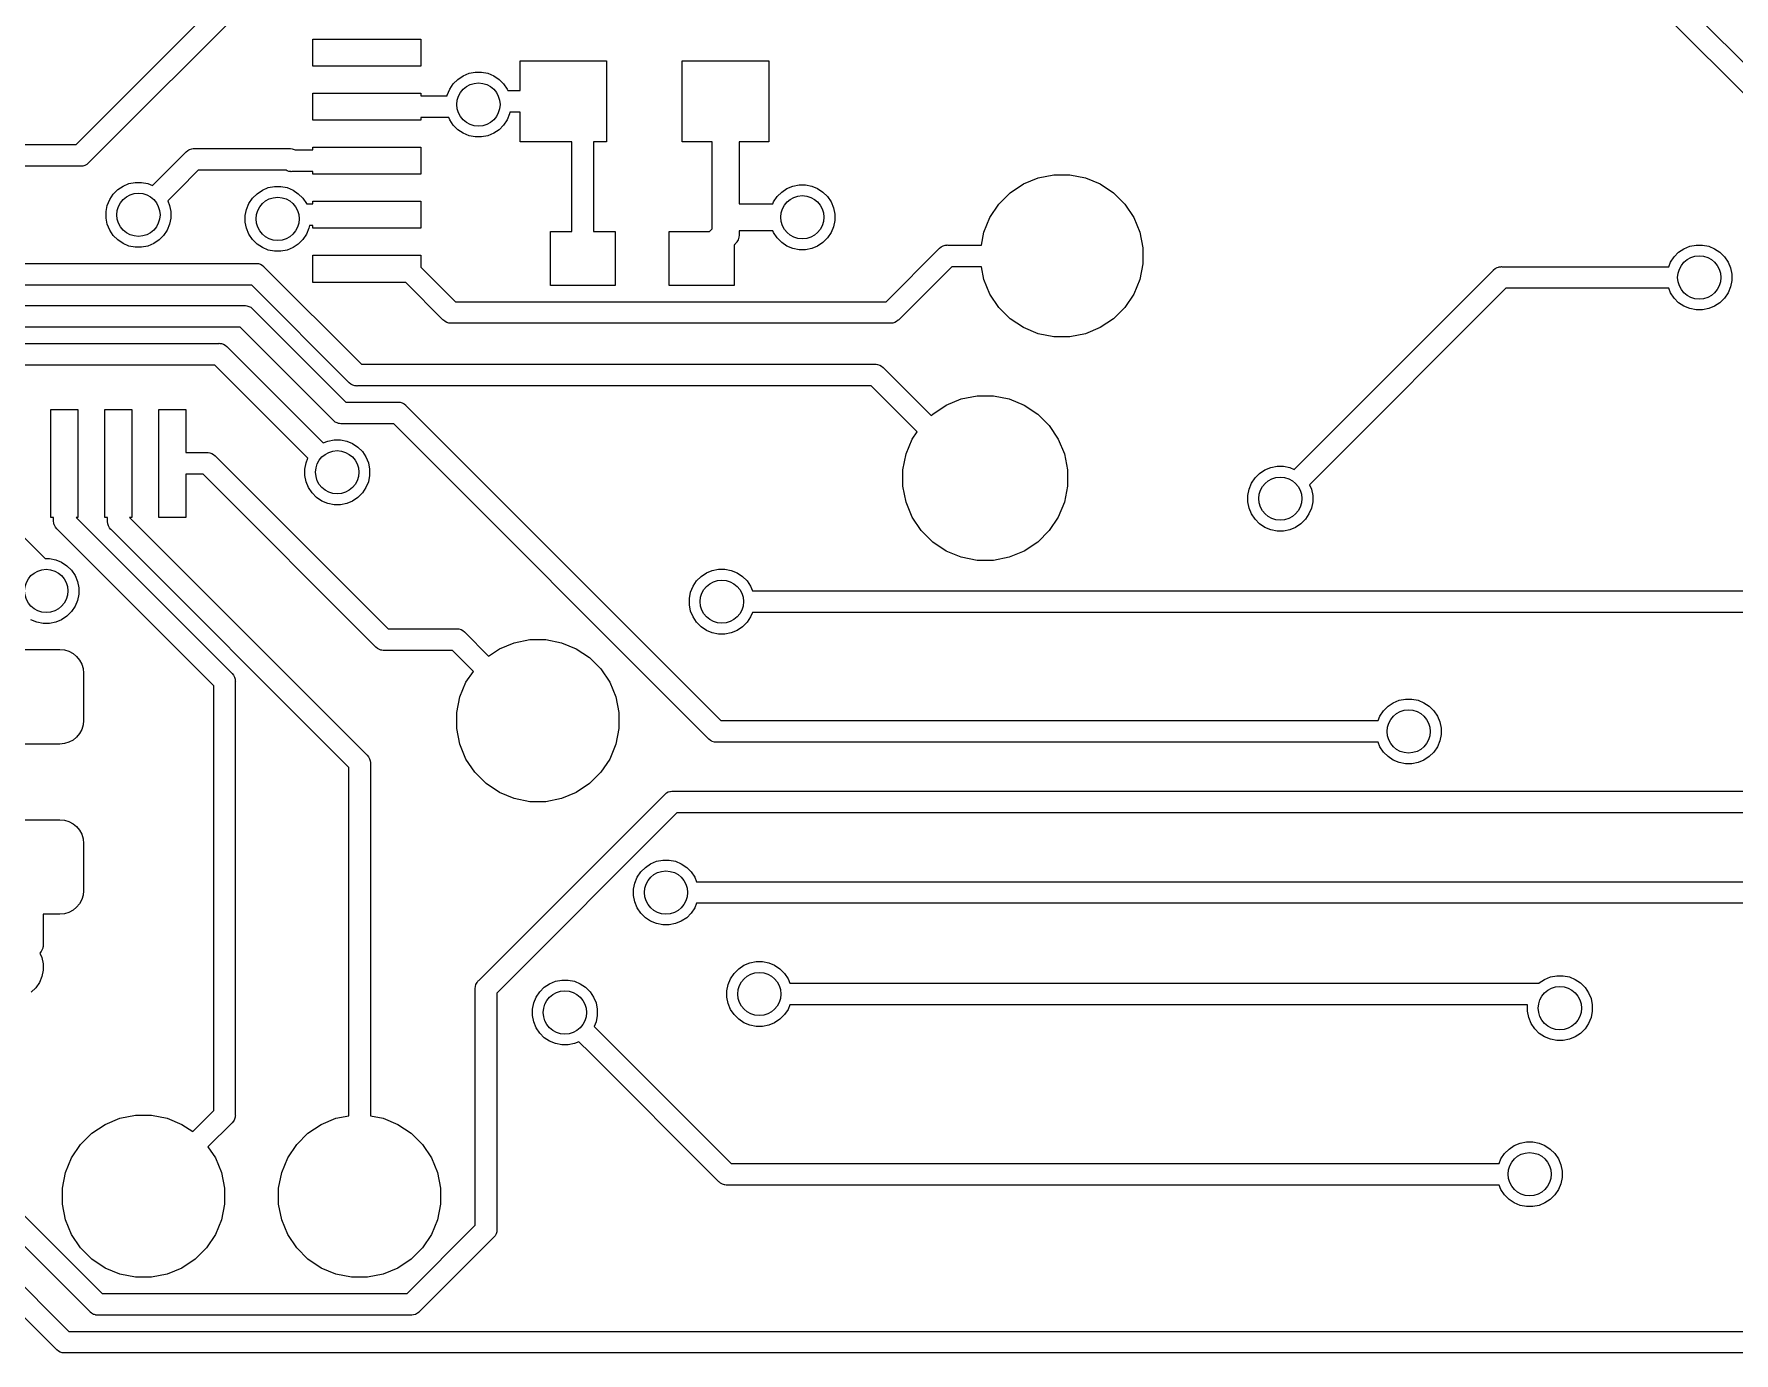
# Model space of a CAD drawing. Extents: x 71 to 174, y -171 to -82.
# Drawn here: x 135.21 to 150.94, y -118.86 to -106.65 of the extents above; entities that cross this region are included whole.
import ezdxf

# ---------------------------------------------------------------- set-up
doc = ezdxf.new("R2010")
doc.units = 0
doc.header["$MEASUREMENT"] = 0
doc.layers.add('BLACK', color=7, linetype='CONTINUOUS')

msp = doc.modelspace()

# ---------------------------------------------------------------- linework, layer by layer
at = {"layer": 'BLACK', "linetype": 'CONTINUOUS'}
for p, q in [((147.214, -103.102), (154.273, -110.16)), ((154.132, -110.302), (147.092, -103.262)), ((135.6, -107.676), (137.517, -105.759)), ((137.633, -105.926), (135.715, -107.844)), ((137.791, -106.951), (137.791, -106.701)), ((137.791, -106.701), (138.791, -106.701)), ((138.791, -106.701), (138.791, -106.951)), ((138.791, -106.951), (137.791, -106.951)), ((139.71, -107.176), (139.71, -106.901)), ((139.71, -106.901), (140.51, -106.901)), ((140.51, -106.901), (140.51, -107.651)), ((141.21, -107.651), (141.21, -106.901)), ((141.21, -106.901), (142.01, -106.901)), ((142.01, -106.901), (142.01, -107.651)), ((139.057, -107.164), (139.09, -107.114)), ((139.09, -107.114), (139.132, -107.073)), ((139.132, -107.073), (139.181, -107.04)), ((139.181, -107.04), (139.236, -107.017)), ((139.236, -107.017), (139.294, -107.006)), ((139.294, -107.006), (139.353, -107.006)), ((139.353, -107.006), (139.411, -107.017)), ((139.411, -107.017), (139.465, -107.04)), ((139.465, -107.04), (139.514, -107.073)), ((139.514, -107.073), (139.556, -107.114)), ((139.556, -107.114), (139.589, -107.164)), ((137.791, -107.451), (137.791, -107.201)), ((137.791, -107.201), (138.791, -107.201)), ((138.791, -107.201), (138.791, -107.226)), ((138.791, -107.226), (139.033, -107.226)), ((139.033, -107.226), (139.035, -107.218)), ((139.035, -107.218), (139.057, -107.164)), ((139.589, -107.164), (139.594, -107.176)), ((139.594, -107.176), (139.71, -107.176)), ((138.791, -107.451), (137.791, -107.451)), ((139.048, -107.426), (138.791, -107.426)), ((138.791, -107.426), (138.791, -107.451)), ((139.057, -107.448), (139.048, -107.426)), ((139.09, -107.497), (139.057, -107.448)), ((139.589, -107.448), (139.556, -107.497)), ((139.612, -107.393), (139.589, -107.448)), ((139.615, -107.376), (139.612, -107.393)), ((139.71, -107.376), (139.615, -107.376)), ((139.71, -107.651), (139.71, -107.376)), ((139.132, -107.539), (139.09, -107.497)), ((139.181, -107.572), (139.132, -107.539)), ((139.236, -107.594), (139.181, -107.572)), ((139.294, -107.606), (139.236, -107.594)), ((139.353, -107.606), (139.294, -107.606)), ((139.411, -107.594), (139.353, -107.606)), ((139.465, -107.572), (139.411, -107.594)), ((139.514, -107.539), (139.465, -107.572)), ((139.556, -107.497), (139.514, -107.539)), ((133.572, -107.676), (135.6, -107.676)), ((136.409, -107.952), (136.614, -107.746)), ((136.614, -107.746), (136.618, -107.742)), ((136.618, -107.742), (136.633, -107.73)), ((136.633, -107.73), (136.643, -107.725)), ((136.643, -107.725), (136.65, -107.721)), ((136.65, -107.721), (136.669, -107.715)), ((136.669, -107.715), (136.671, -107.715)), ((136.671, -107.715), (136.684, -107.714)), ((136.684, -107.714), (136.689, -107.713)), ((136.684, -107.714), (136.684, -107.714)), ((136.689, -107.713), (136.694, -107.714)), ((136.694, -107.714), (137.574, -107.714)), ((137.574, -107.714), (137.579, -107.713)), ((137.579, -107.713), (137.583, -107.714)), ((137.583, -107.714), (137.583, -107.714)), ((137.583, -107.714), (137.598, -107.715)), ((137.598, -107.715), (137.617, -107.721)), ((137.617, -107.721), (137.627, -107.726)), ((137.627, -107.726), (137.791, -107.726)), ((137.791, -107.726), (137.791, -107.701)), ((137.791, -107.701), (138.791, -107.701)), ((138.791, -107.701), (138.791, -107.951)), ((140.189, -107.651), (139.71, -107.651)), ((140.189, -108.48), (140.189, -107.651)), ((140.51, -107.651), (140.389, -107.651)), ((140.389, -107.651), (140.389, -108.48)), ((141.485, -107.651), (141.21, -107.651)), ((141.485, -108.343), (141.485, -107.651)), ((142.01, -107.651), (141.735, -107.651)), ((141.735, -107.651), (141.735, -108.224)), ((135.636, -107.876), (133.607, -107.876)), ((135.641, -107.877), (135.636, -107.876)), ((135.646, -107.876), (135.641, -107.877)), ((135.661, -107.875), (135.646, -107.876)), ((135.646, -107.876), (135.646, -107.876)), ((135.68, -107.869), (135.661, -107.875)), ((135.697, -107.86), (135.68, -107.869)), ((135.712, -107.847), (135.697, -107.86)), ((135.715, -107.844), (135.712, -107.847)), ((136.73, -107.914), (136.55, -108.094)), ((137.542, -107.914), (136.73, -107.914)), ((137.553, -107.919), (137.542, -107.914)), ((137.567, -107.924), (137.553, -107.919)), ((137.572, -107.925), (137.567, -107.924)), ((137.574, -107.925), (137.572, -107.925)), ((137.586, -107.926), (137.574, -107.925)), ((137.591, -107.927), (137.586, -107.926)), ((137.586, -107.926), (137.586, -107.926)), ((137.596, -107.926), (137.591, -107.927)), ((137.791, -107.926), (137.596, -107.926)), ((137.791, -107.951), (137.791, -107.926)), ((135.943, -108.135), (135.985, -108.093)), ((135.985, -108.093), (136.034, -108.06)), ((136.034, -108.06), (136.088, -108.038)), ((136.088, -108.038), (136.146, -108.026)), ((136.146, -108.026), (136.205, -108.026)), ((136.205, -108.026), (136.263, -108.038)), ((136.263, -108.038), (136.306, -108.055)), ((136.306, -108.055), (136.409, -107.952)), ((136.409, -107.952), (136.409, -107.952)), ((136.55, -108.094), (136.447, -108.197)), ((136.55, -108.094), (136.55, -108.094)), ((137.274, -108.131), (137.323, -108.098)), ((137.323, -108.098), (137.378, -108.075)), ((137.378, -108.075), (137.436, -108.064)), ((137.436, -108.064), (137.495, -108.064)), ((137.495, -108.064), (137.553, -108.075)), ((137.553, -108.075), (137.607, -108.098)), ((137.607, -108.098), (137.656, -108.131)), ((138.791, -107.951), (137.791, -107.951)), ((142.13, -108.116), (142.179, -108.083)), ((142.179, -108.083), (142.234, -108.06)), ((142.234, -108.06), (142.292, -108.049)), ((142.292, -108.049), (142.351, -108.049)), ((142.351, -108.049), (142.409, -108.06)), ((142.409, -108.06), (142.463, -108.083)), ((142.463, -108.083), (142.512, -108.116)), ((144.245, -108.123), (144.368, -108.041)), ((144.368, -108.041), (144.504, -107.985)), ((144.504, -107.985), (144.649, -107.956)), ((144.649, -107.956), (144.797, -107.956)), ((144.797, -107.956), (144.942, -107.985)), ((144.942, -107.985), (145.078, -108.041)), ((145.078, -108.041), (145.201, -108.123)), ((135.876, -108.297), (135.887, -108.239)), ((135.887, -108.239), (135.91, -108.184)), ((135.91, -108.184), (135.943, -108.135)), ((136.447, -108.197), (136.464, -108.239)), ((136.464, -108.239), (136.476, -108.297)), ((137.177, -108.276), (137.199, -108.221)), ((137.199, -108.221), (137.232, -108.172)), ((137.232, -108.172), (137.274, -108.131)), ((137.656, -108.131), (137.698, -108.172)), ((137.698, -108.172), (137.731, -108.221)), ((137.731, -108.221), (137.733, -108.226)), ((137.733, -108.226), (137.791, -108.226)), ((137.791, -108.226), (137.791, -108.201)), ((137.791, -108.201), (138.791, -108.201)), ((138.791, -108.201), (138.791, -108.451)), ((141.735, -108.224), (142.048, -108.224)), ((142.048, -108.224), (142.055, -108.207)), ((142.055, -108.207), (142.088, -108.157)), ((142.088, -108.157), (142.13, -108.116)), ((142.512, -108.116), (142.554, -108.157)), ((142.554, -108.157), (142.587, -108.207)), ((142.587, -108.207), (142.61, -108.261)), ((144.058, -108.35), (144.141, -108.228)), ((144.141, -108.228), (144.245, -108.123)), ((145.201, -108.123), (145.306, -108.228)), ((145.306, -108.228), (145.388, -108.35)), ((135.876, -108.356), (135.876, -108.297)), ((135.887, -108.414), (135.876, -108.356)), ((135.91, -108.468), (135.887, -108.414)), ((136.464, -108.414), (136.442, -108.468)), ((136.476, -108.356), (136.464, -108.414)), ((136.476, -108.297), (136.476, -108.356)), ((137.165, -108.334), (137.177, -108.276)), ((137.165, -108.393), (137.165, -108.334)), ((137.177, -108.451), (137.165, -108.393)), ((141.485, -108.349), (141.485, -108.343)), ((141.485, -108.355), (141.485, -108.349)), ((141.485, -108.457), (141.485, -108.355)), ((142.61, -108.261), (142.621, -108.319)), ((142.621, -108.378), (142.61, -108.436)), ((142.621, -108.319), (142.621, -108.378)), ((144.002, -108.487), (144.058, -108.35)), ((145.388, -108.35), (145.444, -108.487)), ((135.943, -108.518), (135.91, -108.468)), ((135.985, -108.559), (135.943, -108.518)), ((136.034, -108.592), (135.985, -108.559)), ((136.367, -108.559), (136.318, -108.592)), ((136.409, -108.518), (136.367, -108.559)), ((136.442, -108.468), (136.409, -108.518)), ((137.199, -108.506), (137.177, -108.451)), ((137.232, -108.555), (137.199, -108.506)), ((137.274, -108.597), (137.232, -108.555)), ((137.698, -108.555), (137.656, -108.597)), ((137.731, -108.506), (137.698, -108.555)), ((137.754, -108.451), (137.731, -108.506)), ((137.759, -108.426), (137.754, -108.451)), ((137.791, -108.426), (137.759, -108.426)), ((137.791, -108.451), (137.791, -108.426)), ((138.791, -108.451), (137.791, -108.451)), ((139.989, -108.98), (139.989, -108.48)), ((139.989, -108.48), (140.189, -108.48)), ((140.389, -108.48), (140.589, -108.48)), ((140.589, -108.48), (140.589, -108.98)), ((141.089, -108.98), (141.089, -108.48)), ((141.089, -108.48), (141.462, -108.48)), ((141.462, -108.48), (141.485, -108.457)), ((141.726, -108.557), (141.716, -108.577)), ((141.734, -108.533), (141.726, -108.557)), ((141.735, -108.515), (141.734, -108.533)), ((142.048, -108.474), (141.735, -108.474)), ((141.735, -108.474), (141.735, -108.502)), ((141.735, -108.502), (141.736, -108.508)), ((141.736, -108.508), (141.735, -108.515)), ((141.735, -108.515), (141.735, -108.515)), ((142.055, -108.491), (142.048, -108.474)), ((142.088, -108.54), (142.055, -108.491)), ((142.13, -108.582), (142.088, -108.54)), ((142.554, -108.54), (142.512, -108.582)), ((142.587, -108.491), (142.554, -108.54)), ((142.61, -108.436), (142.587, -108.491)), ((143.978, -108.606), (144.002, -108.487)), ((145.444, -108.487), (145.473, -108.632)), ((136.088, -108.615), (136.034, -108.592)), ((136.146, -108.626), (136.088, -108.615)), ((136.205, -108.626), (136.146, -108.626)), ((136.263, -108.615), (136.205, -108.626)), ((136.318, -108.592), (136.263, -108.615)), ((137.323, -108.629), (137.274, -108.597)), ((137.378, -108.652), (137.323, -108.629)), ((137.436, -108.664), (137.378, -108.652)), ((137.495, -108.664), (137.436, -108.664)), ((137.553, -108.652), (137.495, -108.664)), ((137.607, -108.629), (137.553, -108.652)), ((137.656, -108.597), (137.607, -108.629)), ((137.791, -108.951), (137.791, -108.701)), ((137.791, -108.701), (138.791, -108.701)), ((138.791, -108.701), (138.791, -108.81)), ((141.694, -108.601), (141.689, -108.606)), ((141.689, -108.606), (141.689, -108.98)), ((141.699, -108.597), (141.694, -108.601)), ((141.703, -108.592), (141.699, -108.597)), ((141.715, -108.578), (141.703, -108.592)), ((141.703, -108.592), (141.703, -108.592)), ((141.716, -108.577), (141.715, -108.578)), ((142.179, -108.615), (142.13, -108.582)), ((142.234, -108.637), (142.179, -108.615)), ((142.292, -108.649), (142.234, -108.637)), ((142.351, -108.649), (142.292, -108.649)), ((142.409, -108.637), (142.351, -108.649)), ((142.463, -108.615), (142.409, -108.637)), ((142.512, -108.582), (142.463, -108.615)), ((143.097, -109.13), (143.588, -108.638)), ((143.588, -108.638), (143.591, -108.635)), ((143.591, -108.635), (143.607, -108.622)), ((143.607, -108.622), (143.624, -108.613)), ((143.624, -108.613), (143.634, -108.61)), ((143.634, -108.61), (143.643, -108.607)), ((143.643, -108.607), (143.646, -108.607)), ((143.646, -108.607), (143.658, -108.606)), ((143.658, -108.606), (143.662, -108.605)), ((143.658, -108.606), (143.658, -108.606)), ((143.662, -108.605), (143.667, -108.606)), ((143.667, -108.606), (143.978, -108.606)), ((145.473, -108.632), (145.473, -108.78)), ((150.357, -108.764), (150.39, -108.714)), ((150.39, -108.714), (150.432, -108.673)), ((150.432, -108.673), (150.481, -108.64)), ((150.481, -108.64), (150.536, -108.617)), ((150.536, -108.617), (150.594, -108.606)), ((150.594, -108.606), (150.653, -108.606)), ((150.653, -108.606), (150.711, -108.617)), ((150.711, -108.617), (150.765, -108.64)), ((150.765, -108.64), (150.814, -108.673)), ((150.814, -108.673), (150.856, -108.714)), ((150.856, -108.714), (150.889, -108.764)), ((129.534, -108.776), (137.261, -108.776)), ((137.261, -108.776), (137.266, -108.776)), ((137.266, -108.776), (137.271, -108.776)), ((137.271, -108.776), (137.271, -108.776)), ((137.271, -108.776), (137.286, -108.778)), ((137.286, -108.778), (137.305, -108.783)), ((137.305, -108.783), (137.322, -108.793)), ((137.322, -108.793), (137.337, -108.805)), ((137.337, -108.805), (137.34, -108.809)), ((137.34, -108.809), (138.241, -109.709)), ((138.791, -108.81), (139.111, -109.13)), ((143.704, -108.806), (143.213, -109.297)), ((143.978, -108.806), (143.704, -108.806)), ((144.002, -108.924), (143.978, -108.806)), ((145.473, -108.78), (145.444, -108.924)), ((146.977, -110.578), (148.717, -108.838)), ((148.717, -108.838), (148.72, -108.835)), ((148.72, -108.835), (148.735, -108.822)), ((148.735, -108.822), (148.753, -108.813)), ((148.753, -108.813), (148.766, -108.809)), ((148.766, -108.809), (148.771, -108.807)), ((148.771, -108.807), (148.773, -108.807)), ((148.773, -108.807), (148.786, -108.806)), ((148.786, -108.806), (148.791, -108.805)), ((148.786, -108.806), (148.786, -108.806)), ((148.791, -108.805), (148.796, -108.806)), ((148.796, -108.806), (150.34, -108.806)), ((150.34, -108.806), (150.357, -108.764)), ((150.889, -108.764), (150.912, -108.818)), ((150.912, -108.818), (150.923, -108.876)), ((150.923, -108.876), (150.923, -108.935)), ((137.225, -108.976), (129.497, -108.976)), ((138.125, -109.876), (137.225, -108.976)), ((138.65, -108.951), (137.791, -108.951)), ((138.995, -109.297), (138.65, -108.951)), ((140.589, -108.98), (139.989, -108.98)), ((141.689, -108.98), (141.089, -108.98)), ((144.058, -109.061), (144.002, -108.924)), ((145.444, -108.924), (145.388, -109.061)), ((148.833, -109.006), (147.119, -110.719)), ((150.34, -109.006), (148.833, -109.006)), ((150.357, -109.048), (150.34, -109.006)), ((150.912, -108.993), (150.889, -109.048)), ((150.923, -108.935), (150.912, -108.993)), ((129.363, -109.166), (137.156, -109.166)), ((137.156, -109.166), (137.161, -109.165)), ((137.161, -109.165), (137.166, -109.166)), ((137.166, -109.166), (137.166, -109.166)), ((137.166, -109.166), (137.18, -109.167)), ((137.18, -109.167), (137.199, -109.173)), ((137.199, -109.173), (137.216, -109.182)), ((137.216, -109.182), (137.232, -109.195)), ((137.232, -109.195), (137.235, -109.198)), ((137.235, -109.198), (138.096, -110.059)), ((139.111, -109.13), (143.097, -109.13)), ((144.141, -109.184), (144.058, -109.061)), ((144.245, -109.288), (144.141, -109.184)), ((145.306, -109.184), (145.201, -109.288)), ((145.388, -109.061), (145.306, -109.184)), ((150.39, -109.097), (150.357, -109.048)), ((150.432, -109.139), (150.39, -109.097)), ((150.481, -109.172), (150.432, -109.139)), ((150.536, -109.194), (150.481, -109.172)), ((150.594, -109.206), (150.536, -109.194)), ((150.711, -109.194), (150.653, -109.206)), ((150.765, -109.172), (150.711, -109.194)), ((150.814, -109.139), (150.765, -109.172)), ((150.856, -109.097), (150.814, -109.139)), ((150.889, -109.048), (150.856, -109.097)), ((138.999, -109.301), (138.995, -109.297)), ((139.014, -109.313), (138.999, -109.301)), ((139.031, -109.323), (139.014, -109.313)), ((139.041, -109.326), (139.031, -109.323)), ((139.05, -109.328), (139.041, -109.326)), ((139.054, -109.329), (139.05, -109.328)), ((139.065, -109.33), (139.054, -109.329)), ((139.07, -109.33), (139.065, -109.33)), ((139.065, -109.33), (139.065, -109.33)), ((139.075, -109.33), (139.07, -109.33)), ((143.134, -109.33), (139.075, -109.33)), ((143.138, -109.33), (143.134, -109.33)), ((143.143, -109.33), (143.138, -109.33)), ((143.158, -109.328), (143.143, -109.33)), ((143.143, -109.33), (143.143, -109.33)), ((143.177, -109.323), (143.158, -109.328)), ((143.194, -109.313), (143.177, -109.323)), ((143.209, -109.301), (143.194, -109.313)), ((143.213, -109.297), (143.209, -109.301)), ((144.368, -109.37), (144.245, -109.288)), ((145.201, -109.288), (145.078, -109.37)), ((150.653, -109.206), (150.594, -109.206)), ((137.119, -109.366), (129.326, -109.366)), ((136.919, -109.516), (136.924, -109.515)), ((136.924, -109.515), (136.929, -109.516)), ((137.98, -110.226), (137.119, -109.366)), ((144.504, -109.427), (144.368, -109.37)), ((144.649, -109.456), (144.504, -109.427)), ((144.797, -109.456), (144.649, -109.456)), ((144.942, -109.427), (144.797, -109.456)), ((145.078, -109.37), (144.942, -109.427)), ((128.397, -109.516), (136.919, -109.516)), ((136.929, -109.516), (136.929, -109.516)), ((136.929, -109.516), (136.944, -109.517)), ((136.944, -109.517), (136.963, -109.523)), ((136.963, -109.523), (136.98, -109.532)), ((136.98, -109.532), (136.995, -109.545)), ((136.995, -109.545), (136.998, -109.548)), ((136.998, -109.548), (137.791, -110.341)), ((136.883, -109.716), (128.361, -109.716)), ((137.649, -110.482), (136.883, -109.716)), ((138.241, -109.709), (142.993, -109.709)), ((142.993, -109.709), (142.998, -109.709)), ((142.998, -109.709), (143.003, -109.709)), ((143.003, -109.709), (143.003, -109.709)), ((143.003, -109.709), (143.018, -109.711)), ((143.018, -109.711), (143.037, -109.716)), ((143.037, -109.716), (143.054, -109.726)), ((143.054, -109.726), (143.069, -109.738)), ((143.069, -109.738), (143.072, -109.742)), ((143.072, -109.742), (143.514, -110.184)), ((138.128, -109.88), (138.125, -109.876)), ((138.143, -109.893), (138.128, -109.88)), ((138.154, -109.899), (138.143, -109.893)), ((138.161, -109.902), (138.154, -109.899)), ((138.18, -109.908), (138.161, -109.902)), ((138.181, -109.908), (138.18, -109.908)), ((138.194, -109.909), (138.181, -109.908)), ((138.199, -109.91), (138.194, -109.909)), ((138.194, -109.909), (138.194, -109.909)), ((138.204, -109.909), (138.199, -109.91)), ((142.957, -109.909), (138.204, -109.909)), ((143.383, -110.335), (142.957, -109.909)), ((135.366, -111.126), (135.366, -110.126)), ((135.366, -110.126), (135.616, -110.126)), ((135.616, -110.126), (135.616, -111.126)), ((135.866, -111.126), (135.866, -110.126)), ((135.866, -110.126), (136.116, -110.126)), ((136.116, -110.126), (136.116, -111.126)), ((136.366, -111.126), (136.366, -110.126)), ((136.366, -110.126), (136.616, -110.126)), ((136.616, -110.126), (136.616, -110.526)), ((138.096, -110.059), (138.575, -110.059)), ((138.575, -110.059), (138.58, -110.059)), ((138.58, -110.059), (138.585, -110.059)), ((138.585, -110.059), (138.585, -110.059)), ((138.585, -110.059), (138.6, -110.061)), ((138.6, -110.061), (138.618, -110.066)), ((138.618, -110.066), (138.636, -110.076)), ((138.636, -110.076), (138.651, -110.088)), ((138.651, -110.088), (138.654, -110.092)), ((138.654, -110.092), (141.568, -113.006)), ((143.528, -110.17), (143.653, -110.086)), ((143.653, -110.086), (143.792, -110.029)), ((143.792, -110.029), (143.939, -110)), ((143.939, -110), (144.089, -110)), ((144.089, -110), (144.236, -110.029)), ((144.236, -110.029), (144.375, -110.086)), ((144.375, -110.086), (144.5, -110.17)), ((137.983, -110.23), (137.98, -110.226)), ((137.998, -110.243), (137.983, -110.23)), ((138.016, -110.252), (137.998, -110.243)), ((138.029, -110.256), (138.016, -110.252)), ((138.035, -110.258), (138.029, -110.256)), ((138.036, -110.258), (138.035, -110.258)), ((138.049, -110.259), (138.036, -110.258)), ((138.054, -110.26), (138.049, -110.259)), ((138.049, -110.259), (138.049, -110.259)), ((138.059, -110.259), (138.054, -110.26)), ((138.539, -110.259), (138.059, -110.259)), ((141.452, -113.173), (138.539, -110.259)), ((143.514, -110.184), (143.528, -110.17)), ((144.5, -110.17), (144.606, -110.276)), ((144.606, -110.276), (144.689, -110.401)), ((137.791, -110.341), (137.791, -110.341)), ((137.791, -110.341), (137.887, -110.437)), ((137.887, -110.437), (137.929, -110.419)), ((137.929, -110.419), (137.987, -110.408)), ((137.987, -110.408), (138.046, -110.408)), ((138.046, -110.408), (138.104, -110.419)), ((138.104, -110.419), (138.159, -110.442)), ((138.159, -110.442), (138.208, -110.475)), ((143.281, -110.539), (143.339, -110.401)), ((143.339, -110.401), (143.383, -110.335)), ((144.689, -110.401), (144.747, -110.539)), ((136.616, -110.526), (136.811, -110.526)), ((136.811, -110.526), (136.816, -110.526)), ((136.816, -110.526), (136.821, -110.526)), ((136.821, -110.526), (136.821, -110.526)), ((136.821, -110.526), (136.836, -110.528)), ((136.836, -110.528), (136.855, -110.533)), ((136.855, -110.533), (136.872, -110.543)), ((136.872, -110.543), (136.887, -110.555)), ((136.887, -110.555), (136.89, -110.559)), ((136.89, -110.559), (138.487, -112.156)), ((137.745, -110.578), (137.649, -110.482)), ((137.649, -110.482), (137.649, -110.482)), ((137.728, -110.62), (137.745, -110.578)), ((138.208, -110.475), (138.249, -110.517)), ((138.249, -110.517), (138.282, -110.566)), ((138.282, -110.566), (138.305, -110.62)), ((143.252, -110.687), (143.281, -110.539)), ((144.747, -110.539), (144.776, -110.687)), ((146.874, -110.681), (146.977, -110.578)), ((146.977, -110.578), (146.977, -110.578)), ((136.775, -110.726), (136.616, -110.726)), ((136.616, -110.726), (136.616, -111.126)), ((138.371, -112.323), (136.775, -110.726)), ((137.716, -110.678), (137.728, -110.62)), ((137.716, -110.737), (137.716, -110.678)), ((137.728, -110.795), (137.716, -110.737)), ((138.305, -110.62), (138.316, -110.678)), ((138.316, -110.737), (138.305, -110.795)), ((138.316, -110.678), (138.316, -110.737)), ((143.252, -110.837), (143.252, -110.687)), ((144.776, -110.687), (144.776, -110.837)), ((146.479, -110.81), (146.512, -110.761)), ((146.512, -110.761), (146.553, -110.719)), ((146.553, -110.719), (146.602, -110.686)), ((146.602, -110.686), (146.657, -110.664)), ((146.657, -110.664), (146.715, -110.652)), ((146.715, -110.652), (146.774, -110.652)), ((146.774, -110.652), (146.832, -110.664)), ((146.832, -110.664), (146.874, -110.681)), ((147.119, -110.719), (147.016, -110.823)), ((147.119, -110.719), (147.119, -110.719)), ((137.751, -110.85), (137.728, -110.795)), ((137.783, -110.899), (137.751, -110.85)), ((137.825, -110.941), (137.783, -110.899)), ((138.249, -110.899), (138.208, -110.941)), ((138.282, -110.85), (138.249, -110.899)), ((138.305, -110.795), (138.282, -110.85)), ((143.281, -110.984), (143.252, -110.837)), ((144.776, -110.837), (144.747, -110.984)), ((146.445, -110.923), (146.456, -110.865)), ((146.445, -110.982), (146.445, -110.923)), ((146.456, -110.865), (146.479, -110.81)), ((147.016, -110.823), (147.033, -110.865)), ((147.033, -110.865), (147.045, -110.923)), ((147.045, -110.923), (147.045, -110.982)), ((137.874, -110.974), (137.825, -110.941)), ((137.929, -110.996), (137.874, -110.974)), ((137.987, -111.008), (137.929, -110.996)), ((138.046, -111.008), (137.987, -111.008)), ((138.104, -110.996), (138.046, -111.008)), ((138.159, -110.974), (138.104, -110.996)), ((138.208, -110.941), (138.159, -110.974)), ((143.339, -111.123), (143.281, -110.984)), ((144.747, -110.984), (144.689, -111.123)), ((146.456, -111.04), (146.445, -110.982)), ((146.479, -111.094), (146.456, -111.04)), ((147.033, -111.04), (147.01, -111.094)), ((147.045, -110.982), (147.033, -111.04)), ((135.391, -111.126), (135.366, -111.126)), ((135.391, -111.155), (135.391, -111.126)), ((135.391, -111.16), (135.391, -111.155)), ((135.393, -111.179), (135.391, -111.16)), ((135.397, -111.193), (135.393, -111.179)), ((135.398, -111.198), (135.397, -111.193)), ((135.408, -111.216), (135.398, -111.198)), ((135.42, -111.231), (135.408, -111.216)), ((135.424, -111.234), (135.42, -111.231)), ((136.873, -112.683), (135.424, -111.234)), ((135.616, -111.126), (135.599, -111.126)), ((135.599, -111.126), (137.04, -112.568)), ((135.891, -111.126), (135.866, -111.126)), ((135.891, -111.16), (135.891, -111.126)), ((135.891, -111.165), (135.891, -111.16)), ((135.893, -111.184), (135.891, -111.165)), ((135.896, -111.195), (135.893, -111.184)), ((135.898, -111.203), (135.896, -111.195)), ((135.908, -111.221), (135.898, -111.203)), ((135.92, -111.236), (135.908, -111.221)), ((135.924, -111.239), (135.92, -111.236)), ((138.123, -113.438), (135.924, -111.239)), ((136.116, -111.126), (136.094, -111.126)), ((136.094, -111.126), (138.29, -113.323)), ((136.616, -111.126), (136.366, -111.126)), ((143.422, -111.247), (143.339, -111.123)), ((144.689, -111.123), (144.606, -111.247)), ((146.512, -111.143), (146.479, -111.094)), ((146.553, -111.185), (146.512, -111.143)), ((146.602, -111.218), (146.553, -111.185)), ((146.657, -111.241), (146.602, -111.218)), ((146.715, -111.252), (146.657, -111.241)), ((146.832, -111.241), (146.774, -111.252)), ((146.887, -111.218), (146.832, -111.241)), ((146.936, -111.185), (146.887, -111.218)), ((146.978, -111.143), (146.936, -111.185)), ((147.01, -111.094), (146.978, -111.143)), ((135.091, -111.285), (135.312, -111.506)), ((143.528, -111.354), (143.422, -111.247)), ((143.653, -111.437), (143.528, -111.354)), ((144.5, -111.354), (144.375, -111.437)), ((144.606, -111.247), (144.5, -111.354)), ((146.774, -111.252), (146.715, -111.252)), ((135.312, -111.506), (135.353, -111.506)), ((135.353, -111.506), (135.411, -111.517)), ((135.411, -111.517), (135.465, -111.54)), ((135.465, -111.54), (135.514, -111.573)), ((143.792, -111.494), (143.653, -111.437)), ((143.939, -111.524), (143.792, -111.494)), ((144.089, -111.524), (143.939, -111.524)), ((144.236, -111.494), (144.089, -111.524)), ((144.375, -111.437), (144.236, -111.494)), ((135.514, -111.573), (135.556, -111.614)), ((135.556, -111.614), (135.589, -111.664)), ((135.589, -111.664), (135.612, -111.718)), ((135.612, -111.718), (135.623, -111.776)), ((141.31, -111.763), (141.343, -111.713)), ((141.343, -111.713), (141.384, -111.672)), ((141.384, -111.672), (141.434, -111.639)), ((141.434, -111.639), (141.488, -111.616)), ((141.488, -111.616), (141.546, -111.605)), ((141.546, -111.605), (141.605, -111.605)), ((141.605, -111.605), (141.663, -111.616)), ((141.663, -111.616), (141.718, -111.639)), ((141.718, -111.639), (141.767, -111.672)), ((141.767, -111.672), (141.809, -111.713)), ((141.809, -111.713), (141.842, -111.763)), ((135.623, -111.835), (135.612, -111.893)), ((135.623, -111.776), (135.623, -111.835)), ((141.276, -111.875), (141.287, -111.817)), ((141.276, -111.934), (141.276, -111.875)), ((141.287, -111.817), (141.31, -111.763)), ((141.842, -111.763), (141.859, -111.805)), ((141.859, -111.805), (159.046, -111.805)), ((135.556, -111.997), (135.514, -112.039)), ((135.589, -111.948), (135.556, -111.997)), ((135.612, -111.893), (135.589, -111.948)), ((141.287, -111.992), (141.276, -111.934)), ((141.31, -112.047), (141.287, -111.992)), ((141.859, -112.005), (141.842, -112.047)), ((159.009, -112.005), (141.859, -112.005)), ((135.236, -112.094), (135.181, -112.072)), ((135.294, -112.106), (135.236, -112.094)), ((135.353, -112.106), (135.294, -112.106)), ((135.411, -112.094), (135.353, -112.106)), ((135.465, -112.072), (135.411, -112.094)), ((135.514, -112.039), (135.465, -112.072)), ((138.487, -112.156), (139.118, -112.156)), ((139.118, -112.156), (139.123, -112.155)), ((139.123, -112.155), (139.128, -112.156)), ((139.128, -112.156), (139.128, -112.156)), ((139.128, -112.156), (139.143, -112.157)), ((139.143, -112.157), (139.162, -112.163)), ((139.162, -112.163), (139.179, -112.172)), ((139.179, -112.172), (139.194, -112.185)), ((139.194, -112.185), (139.197, -112.188)), ((139.197, -112.188), (139.417, -112.408)), ((141.343, -112.096), (141.31, -112.047)), ((141.384, -112.138), (141.343, -112.096)), ((141.434, -112.171), (141.384, -112.138)), ((141.488, -112.193), (141.434, -112.171)), ((141.718, -112.171), (141.663, -112.193)), ((141.767, -112.138), (141.718, -112.171)), ((141.809, -112.096), (141.767, -112.138)), ((141.842, -112.047), (141.809, -112.096)), ((134.937, -112.347), (135.449, -112.347)), ((135.449, -112.347), (135.492, -112.351)), ((138.375, -112.327), (138.371, -112.323)), ((138.39, -112.339), (138.375, -112.327)), ((138.407, -112.349), (138.39, -112.339)), ((139.417, -112.408), (139.518, -112.341)), ((139.518, -112.341), (139.654, -112.285)), ((139.654, -112.285), (139.799, -112.256)), ((139.799, -112.256), (139.947, -112.256)), ((139.947, -112.256), (140.092, -112.285)), ((140.092, -112.285), (140.228, -112.341)), ((140.228, -112.341), (140.351, -112.423)), ((141.546, -112.205), (141.488, -112.193)), ((141.605, -112.205), (141.546, -112.205)), ((141.663, -112.193), (141.605, -112.205)), ((135.492, -112.351), (135.533, -112.364)), ((135.533, -112.364), (135.571, -112.384)), ((135.571, -112.384), (135.604, -112.411)), ((135.604, -112.411), (135.631, -112.445)), ((135.631, -112.445), (135.651, -112.482)), ((135.651, -112.482), (135.664, -112.523)), ((138.42, -112.353), (138.407, -112.349)), ((138.426, -112.354), (138.42, -112.353)), ((138.428, -112.354), (138.426, -112.354)), ((138.441, -112.356), (138.428, -112.354)), ((138.446, -112.356), (138.441, -112.356)), ((138.441, -112.356), (138.441, -112.356)), ((138.451, -112.356), (138.446, -112.356)), ((139.082, -112.356), (138.451, -112.356)), ((139.276, -112.55), (139.082, -112.356)), ((140.351, -112.423), (140.456, -112.528)), ((135.664, -112.523), (135.668, -112.566)), ((135.668, -112.566), (135.668, -113.004)), ((137.04, -112.568), (137.044, -112.571)), ((137.044, -112.571), (137.057, -112.586)), ((137.057, -112.586), (137.063, -112.598)), ((137.063, -112.598), (137.066, -112.603)), ((137.066, -112.603), (137.072, -112.622)), ((137.072, -112.622), (137.072, -112.624)), ((137.072, -112.624), (137.073, -112.637)), ((137.073, -112.637), (137.073, -112.637)), ((137.073, -112.637), (137.074, -112.642)), ((137.074, -112.642), (137.073, -112.647)), ((137.073, -112.647), (137.073, -116.651)), ((139.152, -112.787), (139.208, -112.65)), ((139.208, -112.65), (139.276, -112.55)), ((140.456, -112.528), (140.538, -112.65)), ((140.538, -112.65), (140.594, -112.787)), ((136.873, -116.614), (136.873, -112.683)), ((139.123, -112.932), (139.152, -112.787)), ((140.594, -112.787), (140.623, -112.932)), ((147.791, -112.84), (147.846, -112.817)), ((147.846, -112.817), (147.904, -112.806)), ((147.904, -112.806), (147.963, -112.806)), ((147.963, -112.806), (148.021, -112.817)), ((148.021, -112.817), (148.075, -112.84)), ((139.123, -113.08), (139.123, -112.932)), ((140.623, -112.932), (140.623, -113.08)), ((147.65, -113.006), (147.667, -112.964)), ((147.667, -112.964), (147.7, -112.914)), ((147.7, -112.914), (147.742, -112.873)), ((147.742, -112.873), (147.791, -112.84)), ((148.075, -112.84), (148.124, -112.873)), ((148.124, -112.873), (148.166, -112.914)), ((148.166, -112.914), (148.199, -112.964)), ((148.199, -112.964), (148.222, -113.018)), ((135.631, -113.125), (135.604, -113.158)), ((135.651, -113.087), (135.631, -113.125)), ((135.664, -113.046), (135.651, -113.087)), ((135.668, -113.004), (135.664, -113.046)), ((139.152, -113.224), (139.123, -113.08)), ((140.623, -113.08), (140.594, -113.224)), ((141.568, -113.006), (147.65, -113.006)), ((148.222, -113.018), (148.233, -113.076)), ((148.233, -113.076), (148.233, -113.135)), ((135.449, -113.222), (134.937, -113.222)), ((135.492, -113.218), (135.449, -113.222)), ((135.533, -113.206), (135.492, -113.218)), ((135.571, -113.185), (135.533, -113.206)), ((135.604, -113.158), (135.571, -113.185)), ((139.208, -113.361), (139.152, -113.224)), ((140.594, -113.224), (140.538, -113.361)), ((141.455, -113.177), (141.452, -113.173)), ((141.471, -113.189), (141.455, -113.177)), ((141.482, -113.195), (141.471, -113.189)), ((141.488, -113.199), (141.482, -113.195)), ((141.507, -113.204), (141.488, -113.199)), ((141.509, -113.204), (141.507, -113.204)), ((141.522, -113.206), (141.509, -113.204)), ((141.526, -113.206), (141.522, -113.206)), ((141.522, -113.206), (141.522, -113.206)), ((141.531, -113.206), (141.526, -113.206)), ((147.65, -113.206), (141.531, -113.206)), ((147.667, -113.248), (147.65, -113.206)), ((147.7, -113.297), (147.667, -113.248)), ((148.199, -113.248), (148.166, -113.297)), ((148.222, -113.193), (148.199, -113.248)), ((148.233, -113.135), (148.222, -113.193)), ((138.123, -116.34), (138.123, -113.438)), ((138.29, -113.323), (138.294, -113.326)), ((138.294, -113.326), (138.307, -113.341)), ((138.307, -113.341), (138.316, -113.358)), ((138.316, -113.358), (138.319, -113.368)), ((138.319, -113.368), (138.322, -113.377)), ((138.322, -113.377), (138.322, -113.377)), ((138.322, -113.377), (138.323, -113.392)), ((138.323, -113.392), (138.323, -113.392)), ((138.323, -113.392), (138.324, -113.397)), ((138.324, -113.397), (138.323, -113.402)), ((138.323, -113.402), (138.323, -116.661)), ((139.291, -113.484), (139.208, -113.361)), ((140.538, -113.361), (140.456, -113.484)), ((147.742, -113.339), (147.7, -113.297)), ((147.791, -113.372), (147.742, -113.339)), ((147.846, -113.394), (147.791, -113.372)), ((147.904, -113.406), (147.846, -113.394)), ((147.963, -113.406), (147.904, -113.406)), ((148.021, -113.394), (147.963, -113.406)), ((148.075, -113.372), (148.021, -113.394)), ((148.124, -113.339), (148.075, -113.372)), ((148.166, -113.297), (148.124, -113.339)), ((139.395, -113.588), (139.291, -113.484)), ((139.518, -113.67), (139.395, -113.588)), ((140.351, -113.588), (140.228, -113.67)), ((140.456, -113.484), (140.351, -113.588)), ((139.326, -115.41), (141.044, -113.692)), ((139.654, -113.727), (139.518, -113.67)), ((139.799, -113.756), (139.654, -113.727)), ((139.947, -113.756), (139.799, -113.756)), ((140.092, -113.727), (139.947, -113.756)), ((140.228, -113.67), (140.092, -113.727)), ((141.044, -113.692), (141.047, -113.688)), ((141.047, -113.688), (141.063, -113.675)), ((141.063, -113.675), (141.08, -113.666)), ((141.08, -113.666), (141.095, -113.662)), ((141.095, -113.662), (141.099, -113.66)), ((141.099, -113.66), (141.101, -113.66)), ((141.101, -113.66), (141.114, -113.659)), ((141.114, -113.659), (141.118, -113.658)), ((141.114, -113.659), (141.114, -113.659)), ((141.118, -113.658), (141.123, -113.659)), ((141.123, -113.659), (153.866, -113.659)), ((141.16, -113.859), (139.493, -115.526)), ((153.902, -113.859), (141.16, -113.859)), ((134.937, -113.922), (135.449, -113.922)), ((135.449, -113.922), (135.492, -113.926)), ((135.492, -113.926), (135.533, -113.939)), ((135.533, -113.939), (135.571, -113.959)), ((135.571, -113.959), (135.604, -113.986)), ((135.604, -113.986), (135.631, -114.02)), ((135.631, -114.02), (135.651, -114.057)), ((135.651, -114.057), (135.664, -114.098)), ((135.664, -114.098), (135.668, -114.141)), ((135.668, -114.141), (135.668, -114.579)), ((140.826, -114.405), (140.868, -114.363)), ((140.868, -114.363), (140.917, -114.33)), ((140.917, -114.33), (140.972, -114.307)), ((140.972, -114.307), (141.03, -114.296)), ((141.03, -114.296), (141.089, -114.296)), ((141.089, -114.296), (141.147, -114.307)), ((141.147, -114.307), (141.201, -114.33)), ((141.201, -114.33), (141.251, -114.363)), ((141.251, -114.363), (141.292, -114.405)), ((140.759, -114.566), (140.771, -114.508)), ((140.771, -114.508), (140.793, -114.454)), ((140.793, -114.454), (140.826, -114.405)), ((141.292, -114.405), (141.325, -114.454)), ((141.325, -114.454), (141.343, -114.496)), ((141.343, -114.496), (153.524, -114.496)), ((135.631, -114.7), (135.604, -114.733)), ((135.651, -114.662), (135.631, -114.7)), ((135.664, -114.621), (135.651, -114.662)), ((135.668, -114.579), (135.664, -114.621)), ((140.759, -114.625), (140.759, -114.566)), ((140.771, -114.683), (140.759, -114.625)), ((140.793, -114.738), (140.771, -114.683)), ((141.343, -114.696), (141.325, -114.738)), ((153.56, -114.696), (141.343, -114.696)), ((135.449, -114.797), (135.293, -114.797)), ((135.293, -114.797), (135.293, -115.081)), ((135.492, -114.793), (135.449, -114.797)), ((135.533, -114.781), (135.492, -114.793)), ((135.571, -114.76), (135.533, -114.781)), ((135.604, -114.733), (135.571, -114.76)), ((140.826, -114.787), (140.793, -114.738)), ((140.868, -114.829), (140.826, -114.787)), ((140.917, -114.862), (140.868, -114.829)), ((140.972, -114.884), (140.917, -114.862)), ((141.201, -114.862), (141.147, -114.884)), ((141.251, -114.829), (141.201, -114.862)), ((141.292, -114.787), (141.251, -114.829)), ((141.325, -114.738), (141.292, -114.787)), ((141.03, -114.896), (140.972, -114.884)), ((141.089, -114.896), (141.03, -114.896)), ((141.147, -114.884), (141.089, -114.896)), ((135.277, -115.142), (135.264, -115.157)), ((135.264, -115.157), (135.282, -115.198)), ((135.286, -115.124), (135.277, -115.142)), ((135.29, -115.112), (135.286, -115.124)), ((135.292, -115.105), (135.29, -115.112)), ((135.293, -115.096), (135.292, -115.105)), ((135.293, -115.081), (135.294, -115.086)), ((135.294, -115.086), (135.293, -115.091)), ((135.293, -115.091), (135.293, -115.091)), ((135.293, -115.091), (135.293, -115.096)), ((135.282, -115.198), (135.293, -115.256)), ((135.293, -115.315), (135.282, -115.373)), ((135.293, -115.256), (135.293, -115.315)), ((141.69, -115.344), (141.732, -115.302)), ((141.732, -115.302), (141.781, -115.269)), ((141.781, -115.269), (141.836, -115.246)), ((141.836, -115.246), (141.894, -115.235)), ((141.894, -115.235), (141.953, -115.235)), ((141.953, -115.235), (142.011, -115.246)), ((142.011, -115.246), (142.065, -115.269)), ((142.065, -115.269), (142.114, -115.302)), ((142.114, -115.302), (142.156, -115.344)), ((135.226, -115.477), (135.184, -115.519)), ((135.259, -115.428), (135.226, -115.477)), ((135.282, -115.373), (135.259, -115.428)), ((139.293, -115.484), (139.295, -115.465)), ((139.293, -115.489), (139.293, -115.484)), ((139.293, -117.674), (139.293, -115.489)), ((139.295, -115.465), (139.3, -115.446)), ((139.3, -115.446), (139.31, -115.428)), ((139.31, -115.428), (139.319, -115.417)), ((139.319, -115.417), (139.322, -115.413)), ((139.322, -115.413), (139.326, -115.41)), ((139.89, -115.514), (139.932, -115.473)), ((139.932, -115.473), (139.981, -115.44)), ((139.981, -115.44), (140.036, -115.417)), ((140.036, -115.417), (140.094, -115.406)), ((140.094, -115.406), (140.153, -115.406)), ((140.153, -115.406), (140.211, -115.417)), ((140.211, -115.417), (140.265, -115.44)), ((140.265, -115.44), (140.314, -115.473)), ((140.314, -115.473), (140.356, -115.514)), ((141.623, -115.505), (141.635, -115.447)), ((141.635, -115.447), (141.657, -115.393)), ((141.657, -115.393), (141.69, -115.344)), ((142.156, -115.344), (142.189, -115.393)), ((142.189, -115.393), (142.206, -115.435)), ((142.206, -115.435), (149.14, -115.435)), ((149.14, -115.435), (149.142, -115.433)), ((149.142, -115.433), (149.191, -115.4)), ((149.191, -115.4), (149.246, -115.377)), ((149.246, -115.377), (149.304, -115.366)), ((149.304, -115.366), (149.363, -115.366)), ((149.363, -115.366), (149.421, -115.377)), ((149.421, -115.377), (149.475, -115.4)), ((149.475, -115.4), (149.524, -115.433)), ((149.524, -115.433), (149.566, -115.474)), ((149.566, -115.474), (149.599, -115.524)), ((139.493, -115.526), (139.493, -117.711)), ((139.823, -115.676), (139.835, -115.618)), ((139.835, -115.618), (139.857, -115.564)), ((139.857, -115.564), (139.89, -115.514)), ((140.356, -115.514), (140.389, -115.564)), ((140.389, -115.564), (140.412, -115.618)), ((140.412, -115.618), (140.423, -115.676)), ((141.623, -115.564), (141.623, -115.505)), ((141.635, -115.622), (141.623, -115.564)), ((141.657, -115.677), (141.635, -115.622)), ((142.206, -115.635), (142.189, -115.677)), ((149.033, -115.635), (142.206, -115.635)), ((149.033, -115.636), (149.033, -115.635)), ((149.033, -115.695), (149.033, -115.636)), ((149.599, -115.524), (149.622, -115.578)), ((149.622, -115.578), (149.633, -115.636)), ((149.633, -115.636), (149.633, -115.695)), ((139.823, -115.735), (139.823, -115.676)), ((139.835, -115.793), (139.823, -115.735)), ((139.857, -115.848), (139.835, -115.793)), ((140.412, -115.793), (140.394, -115.835)), ((140.423, -115.735), (140.412, -115.793)), ((140.423, -115.676), (140.423, -115.735)), ((141.69, -115.726), (141.657, -115.677)), ((141.732, -115.768), (141.69, -115.726)), ((141.781, -115.801), (141.732, -115.768)), ((141.836, -115.823), (141.781, -115.801)), ((142.065, -115.801), (142.011, -115.823)), ((142.114, -115.768), (142.065, -115.801)), ((142.156, -115.726), (142.114, -115.768)), ((142.189, -115.677), (142.156, -115.726)), ((149.045, -115.753), (149.033, -115.695)), ((149.067, -115.808), (149.045, -115.753)), ((149.1, -115.857), (149.067, -115.808)), ((149.599, -115.808), (149.566, -115.857)), ((149.622, -115.753), (149.599, -115.808)), ((149.633, -115.695), (149.622, -115.753)), ((139.89, -115.897), (139.857, -115.848)), ((139.932, -115.939), (139.89, -115.897)), ((139.981, -115.972), (139.932, -115.939)), ((140.394, -115.835), (140.497, -115.938)), ((140.497, -115.938), (140.497, -115.938)), ((140.497, -115.938), (141.661, -117.102)), ((141.894, -115.835), (141.836, -115.823)), ((141.953, -115.835), (141.894, -115.835)), ((142.011, -115.823), (141.953, -115.835)), ((149.142, -115.899), (149.1, -115.857)), ((149.191, -115.932), (149.142, -115.899)), ((149.246, -115.954), (149.191, -115.932)), ((149.304, -115.966), (149.246, -115.954)), ((149.363, -115.966), (149.304, -115.966)), ((149.421, -115.954), (149.363, -115.966)), ((149.475, -115.932), (149.421, -115.954)), ((149.524, -115.899), (149.475, -115.932)), ((149.566, -115.857), (149.524, -115.899)), ((140.036, -115.994), (139.981, -115.972)), ((140.094, -116.006), (140.036, -115.994)), ((140.153, -116.006), (140.094, -116.006)), ((140.211, -115.994), (140.153, -116.006)), ((140.253, -115.977), (140.211, -115.994)), ((140.356, -116.08), (140.253, -115.977)), ((141.546, -117.27), (140.356, -116.08)), ((140.356, -116.08), (140.356, -116.08)), ((138.123, -116.661), (138.123, -116.34)), ((138.123, -116.34), (138.123, -116.34)), ((135.725, -118.473), (133.993, -116.741)), ((134.16, -116.626), (135.84, -118.306)), ((135.745, -116.823), (135.868, -116.741)), ((135.868, -116.741), (136.004, -116.685)), ((136.004, -116.685), (136.149, -116.656)), ((136.149, -116.656), (136.297, -116.656)), ((136.297, -116.656), (136.442, -116.685)), ((136.442, -116.685), (136.578, -116.741)), ((136.578, -116.741), (136.679, -116.808)), ((136.679, -116.808), (136.873, -116.614)), ((137.04, -116.73), (136.82, -116.95)), ((137.044, -116.727), (137.04, -116.73)), ((137.057, -116.712), (137.044, -116.727)), ((137.061, -116.703), (137.057, -116.712)), ((137.066, -116.694), (137.061, -116.703)), ((137.072, -116.675), (137.066, -116.694)), ((137.073, -116.661), (137.072, -116.667)), ((137.072, -116.667), (137.072, -116.675)), ((137.073, -116.651), (137.074, -116.656)), ((137.074, -116.656), (137.073, -116.661)), ((137.073, -116.661), (137.073, -116.661)), ((137.745, -116.823), (137.868, -116.741)), ((137.868, -116.741), (138.004, -116.685)), ((138.004, -116.685), (138.123, -116.661)), ((138.323, -116.661), (138.442, -116.685)), ((138.442, -116.685), (138.578, -116.741)), ((138.578, -116.741), (138.701, -116.823)), ((135.641, -116.928), (135.745, -116.823)), ((137.641, -116.928), (137.745, -116.823)), ((138.701, -116.823), (138.806, -116.928)), ((148.966, -116.914), (149.024, -116.902)), ((149.024, -116.902), (149.083, -116.902)), ((149.083, -116.902), (149.141, -116.914)), ((135.502, -117.187), (135.558, -117.05)), ((135.558, -117.05), (135.641, -116.928)), ((136.82, -116.95), (136.888, -117.05)), ((136.888, -117.05), (136.944, -117.187)), ((137.502, -117.187), (137.558, -117.05)), ((137.558, -117.05), (137.641, -116.928)), ((138.806, -116.928), (138.888, -117.05)), ((138.888, -117.05), (138.944, -117.187)), ((148.77, -117.102), (148.787, -117.06)), ((148.787, -117.06), (148.82, -117.011)), ((148.82, -117.011), (148.862, -116.969)), ((148.862, -116.969), (148.911, -116.937)), ((148.911, -116.937), (148.966, -116.914)), ((149.141, -116.914), (149.195, -116.937)), ((149.195, -116.937), (149.244, -116.969)), ((149.244, -116.969), (149.286, -117.011)), ((149.286, -117.011), (149.319, -117.06)), ((149.319, -117.06), (149.342, -117.115)), ((135.473, -117.332), (135.502, -117.187)), ((136.944, -117.187), (136.973, -117.332)), ((137.473, -117.332), (137.502, -117.187)), ((138.944, -117.187), (138.973, -117.332)), ((141.661, -117.102), (148.77, -117.102)), ((149.342, -117.115), (149.353, -117.173)), ((149.353, -117.173), (149.353, -117.232)), ((135.473, -117.48), (135.473, -117.332)), ((136.973, -117.332), (136.973, -117.48)), ((137.473, -117.48), (137.473, -117.332)), ((138.973, -117.332), (138.973, -117.48)), ((141.549, -117.273), (141.546, -117.27)), ((141.553, -117.277), (141.549, -117.273)), ((141.556, -117.28), (141.553, -117.277)), ((141.553, -117.277), (141.553, -117.277)), ((141.564, -117.286), (141.556, -117.28)), ((141.581, -117.295), (141.564, -117.286)), ((141.591, -117.298), (141.581, -117.295)), ((141.6, -117.301), (141.591, -117.298)), ((141.604, -117.301), (141.6, -117.301)), ((141.615, -117.302), (141.604, -117.301)), ((141.62, -117.303), (141.615, -117.302)), ((141.615, -117.302), (141.615, -117.302)), ((141.625, -117.302), (141.62, -117.303)), ((148.77, -117.302), (141.625, -117.302)), ((148.787, -117.345), (148.77, -117.302)), ((148.82, -117.394), (148.787, -117.345)), ((149.319, -117.345), (149.286, -117.394)), ((149.342, -117.29), (149.319, -117.345)), ((149.353, -117.232), (149.342, -117.29)), ((135.502, -117.624), (135.473, -117.48)), ((136.973, -117.48), (136.944, -117.624)), ((137.502, -117.624), (137.473, -117.48)), ((138.973, -117.48), (138.944, -117.624)), ((148.862, -117.435), (148.82, -117.394)), ((148.911, -117.468), (148.862, -117.435)), ((148.966, -117.491), (148.911, -117.468)), ((149.024, -117.502), (148.966, -117.491)), ((149.083, -117.502), (149.024, -117.502)), ((149.141, -117.491), (149.083, -117.502)), ((149.195, -117.468), (149.141, -117.491)), ((149.244, -117.435), (149.195, -117.468)), ((149.286, -117.394), (149.244, -117.435)), ((135.558, -117.761), (135.502, -117.624)), ((136.944, -117.624), (136.888, -117.761)), ((137.558, -117.761), (137.502, -117.624)), ((138.662, -118.306), (139.293, -117.674)), ((138.944, -117.624), (138.888, -117.761)), ((135.641, -117.884), (135.558, -117.761)), ((136.888, -117.761), (136.806, -117.884)), ((137.641, -117.884), (137.558, -117.761)), ((139.46, -117.79), (138.777, -118.473)), ((138.888, -117.761), (138.806, -117.884)), ((139.464, -117.787), (139.46, -117.79)), ((139.477, -117.772), (139.464, -117.787)), ((139.486, -117.754), (139.477, -117.772)), ((139.492, -117.735), (139.486, -117.754)), ((139.493, -117.721), (139.492, -117.735)), ((139.493, -117.711), (139.494, -117.716)), ((139.494, -117.716), (139.493, -117.721)), ((139.493, -117.721), (139.493, -117.721)), ((135.745, -117.988), (135.641, -117.884)), ((135.868, -118.07), (135.745, -117.988)), ((136.701, -117.988), (136.578, -118.07)), ((136.806, -117.884), (136.701, -117.988)), ((137.745, -117.988), (137.641, -117.884)), ((137.868, -118.07), (137.745, -117.988)), ((138.701, -117.988), (138.578, -118.07)), ((138.806, -117.884), (138.701, -117.988)), ((134.952, -118.075), (135.532, -118.656)), ((136.004, -118.127), (135.868, -118.07)), ((136.149, -118.156), (136.004, -118.127)), ((136.297, -118.156), (136.149, -118.156)), ((136.442, -118.127), (136.297, -118.156)), ((136.578, -118.07), (136.442, -118.127)), ((138.004, -118.127), (137.868, -118.07)), ((138.149, -118.156), (138.004, -118.127)), ((138.297, -118.156), (138.149, -118.156)), ((138.442, -118.127), (138.297, -118.156)), ((138.578, -118.07), (138.442, -118.127)), ((135.417, -118.823), (134.836, -118.243)), ((135.84, -118.306), (138.662, -118.306)), ((135.728, -118.477), (135.725, -118.473)), ((135.743, -118.489), (135.728, -118.477)), ((138.774, -118.477), (138.759, -118.489)), ((138.777, -118.473), (138.774, -118.477)), ((135.76, -118.499), (135.743, -118.489)), ((135.77, -118.501), (135.76, -118.499)), ((135.779, -118.504), (135.77, -118.501)), ((135.783, -118.505), (135.779, -118.504)), ((135.794, -118.506), (135.783, -118.505)), ((135.799, -118.506), (135.794, -118.506)), ((135.794, -118.506), (135.794, -118.506)), ((135.804, -118.506), (135.799, -118.506)), ((138.698, -118.506), (135.804, -118.506)), ((138.703, -118.506), (138.698, -118.506)), ((138.708, -118.506), (138.703, -118.506)), ((138.723, -118.504), (138.708, -118.506)), ((138.708, -118.506), (138.708, -118.506)), ((138.742, -118.499), (138.723, -118.504)), ((138.759, -118.489), (138.742, -118.499)), ((135.532, -118.656), (154.035, -118.656)), ((135.42, -118.827), (135.417, -118.823)), ((135.435, -118.839), (135.42, -118.827)), ((135.452, -118.849), (135.435, -118.839)), ((135.46, -118.851), (135.452, -118.849)), ((135.471, -118.854), (135.46, -118.851)), ((135.475, -118.855), (135.471, -118.854)), ((135.486, -118.856), (135.475, -118.855)), ((135.491, -118.856), (135.486, -118.856)), ((135.486, -118.856), (135.486, -118.856)), ((135.496, -118.856), (135.491, -118.856)), ((154.009, -118.856), (135.496, -118.856))]:
    msp.add_line(p, q, dxfattribs=at)
at = {"layer": 'BLACK'}
for centre in [(139.323, -107.306), (136.176, -108.326), (137.465, -108.364), (142.321, -108.349), (150.623, -108.906), (138.016, -110.708), (146.745, -110.952), (135.323, -111.806), (141.576, -111.905), (147.933, -113.106), (141.059, -114.596), (141.923, -115.535), (149.333, -115.666), (140.123, -115.706), (149.053, -117.202)]:
    msp.add_circle(centre, 0.2, dxfattribs=at)

doc.saveas('drawing.dxf')
